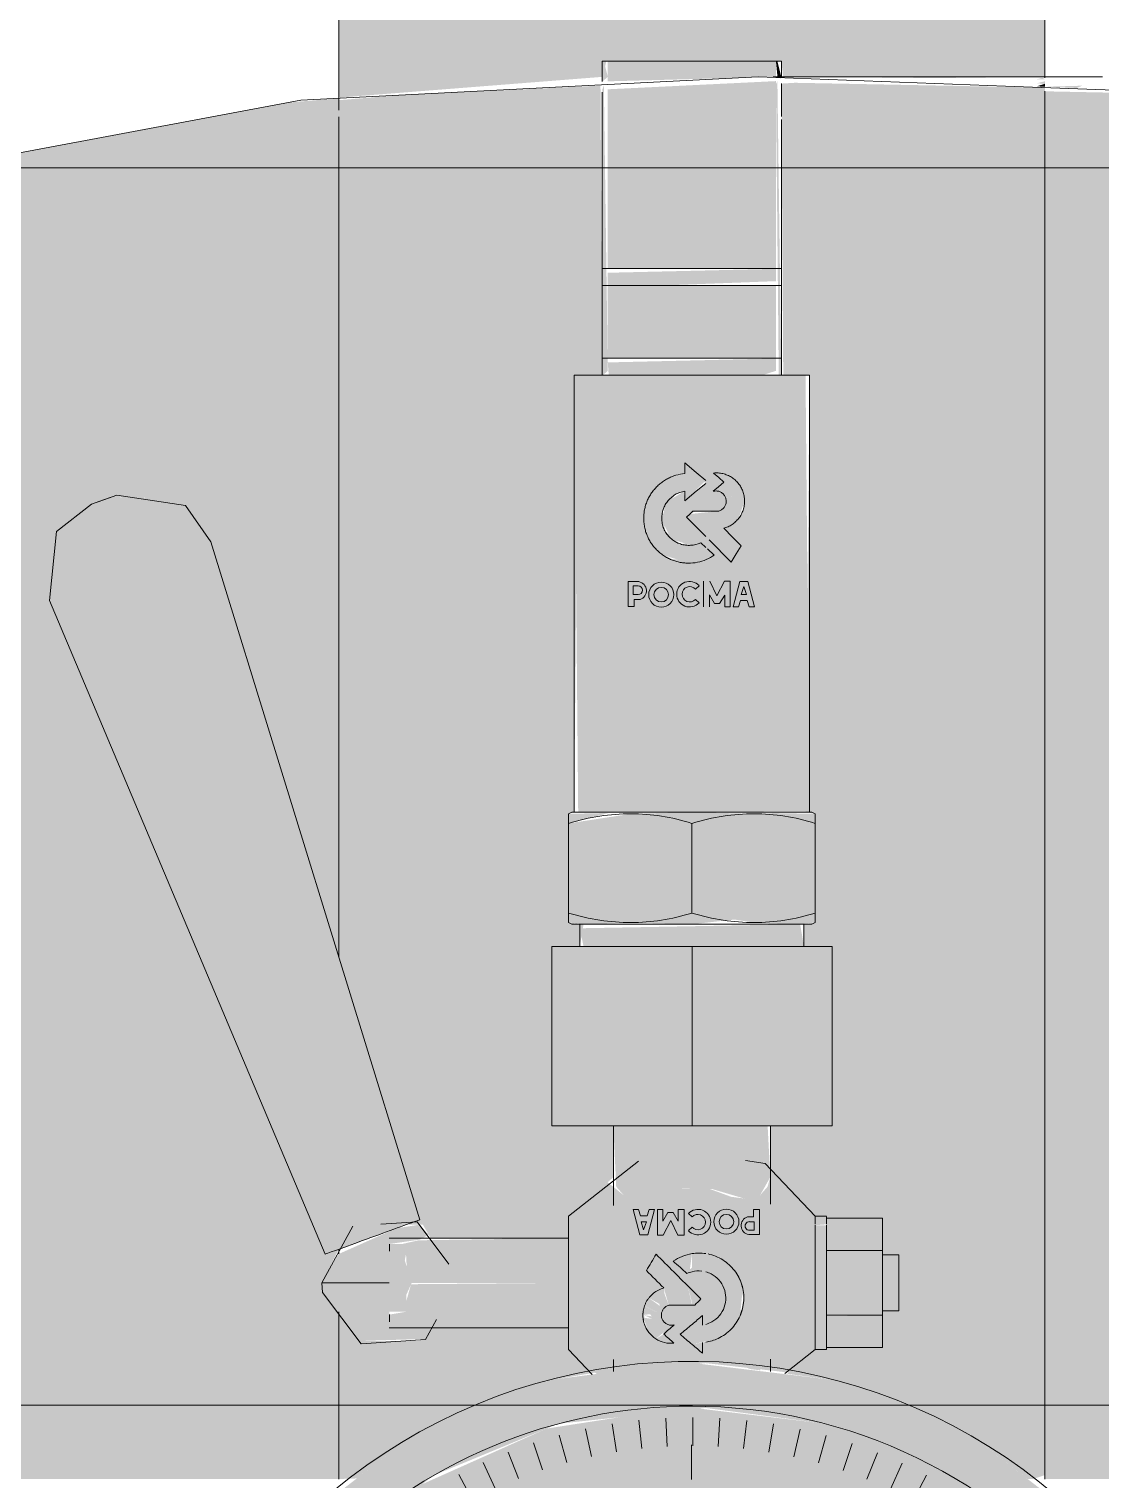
# Model space of a CAD drawing. Header units: millimetres. Extents: x -11450 to 1579, y -1115 to 3078.
# Drawn here: x -5220.9 to -5125.2, y 1267.7 to 1397.1 of the extents above; entities that cross this region are included whole.
import ezdxf

# ---------------------------------------------------------------- set-up
doc = ezdxf.new("R2010")
doc.units = ezdxf.units.MM
doc.layers.add('M-EQPM-____-OTLN', color=50, linetype='Continuous', lineweight=9)
doc.layers.add('P-PIPE-____-OTLN', color=3, linetype='Continuous', lineweight=9)

# ---------------------------------------------------------------- blocks, each defined once
blk = doc.blocks.new('ВертикальныйМногоступенчатыйЦентробежныйНасос_CDM32-CDM85_CNP - CDM42-2-2FSWPC-1419658-Разрез 11')
at = {"layer": 'M-EQPM-____-OTLN', "lineweight": 20}
h = blk.add_hatch(color=141, dxfattribs=at)
h.paths.add_polyline_path([(-5193.24, 1384.74), (-5193.24, 1390.94), (-5197.86, 1390.55), (-5228.9, 1384.74), (-5197.86, 1384.74)])
h.paths.add_polyline_path([(-5034.55, 1384.74), (-4984.84, 1384.88), (-5016.36, 1390.77), (-5056.28, 1392.41), (-5069.53, 1392.39), (-5110.69, 1391.16), (-5130.24, 1391.56), (-5130.24, 1384.74), (-5035.2, 1384.74)])
h = blk.add_hatch(color=140, dxfattribs=at)
h.paths.add_polyline_path([(-5031.16, 1391.76), (-5041.74, 1392.15), (-5033.29, 1391.81)])
h.paths.add_polyline_path([(-5127.41, 1391.86), (-5126.92, 1392.06), (-5130.24, 1391.97)])
h.paths.add_polyline_path([(-5079.64, 1392.4), (-5084.34, 1392.52), (-5082.44, 1392.45)])
h.paths.add_polyline_path([(-5077.64, 1392.5), (-5082.44, 1392.63), (-5078.39, 1392.51)])
h = blk.add_hatch(color=141, dxfattribs=at)
h.paths.add_polyline_path([(-4997.14, 1274.33), (-4984.84, 1274.33), (-4984.84, 1384.74), (-5130.24, 1384.74), (-5130.24, 1274.33), (-5021.37, 1274.33)])
h.paths.add_polyline_path([(-5193.24, 1274.33), (-5193.24, 1282.64), (-5194.74, 1285.24), (-5193.24, 1288.25), (-5194.46, 1287.81), (-5219.05, 1346.13), (-5219.02, 1351.22), (-5214.74, 1354.92), (-5214.2, 1354.52), (-5213.43, 1355.33), (-5207.95, 1355.25), (-5204.65, 1351.37), (-5193.24, 1314.36), (-5193.24, 1384.74), (-5236.5, 1384.74), (-5236.5, 1274.33), (-5196.4, 1274.33)])
h = blk.add_hatch(color=141, dxfattribs=at)
h.paths.add_polyline_path([(-5052.49, 1026.07), (-4984.84, 1026.07), (-4984.84, 1041), (-5106.5, 1041), (-5106.5, 1065.05), (-5124.24, 1050.16), (-5124.22, 1026.07), (-5084.89, 1026.07)])
h.paths.add_polyline_path([(-5236.5, 1026.07), (-5199.24, 1026.07), (-5199.24, 1071), (-5193.24, 1071), (-5193.24, 1159.98), (-5196.65, 1160.49), (-5196.88, 1160.74), (-5197.15, 1161.77), (-5194.26, 1188.74), (-5224.24, 1188.74), (-5224.24, 1267.74), (-5193.24, 1267.74), (-5193.24, 1274.33), (-5236.5, 1274.33), (-5236.5, 1045.17)])
h.paths.add_polyline_path([(-5130.24, 1071), (-5127.41, 1071), (-5106.5, 1088.54), (-5106.87, 1147.72), (-5109.09, 1148.01), (-5111.5, 1149.01), (-5113.57, 1150.6), (-5115.16, 1152.67), (-5116.16, 1155.08), (-5116.5, 1157.67), (-5116.16, 1160.25), (-5115.16, 1162.67), (-5113.57, 1164.74), (-5111.5, 1166.33), (-5109.09, 1167.33), (-5106.5, 1167.67), (-5103.91, 1167.33), (-5101.5, 1166.33), (-5099.43, 1164.74), (-5097.84, 1162.67), (-5096.84, 1160.25), (-5096.5, 1157.67), (-4984.84, 1157.67), (-4984.84, 1274.33), (-5130.24, 1274.33), (-5130.24, 1267.74), (-5099.24, 1267.74), (-5099.24, 1188.74), (-5130.24, 1188.41), (-5130.24, 1080.21)])
at = {"layer": 'M-EQPM-____-OTLN', "color": 144, "lineweight": 20}
for p, q in [((-5133.76, 1392.02), (-5106.5, 1391)), ((-5106.5, 1391), (-5133.76, 1392.02)), ((-5222.91, 1384.74), (-5205.52, 1384.74)), ((-5205.52, 1384.74), (-5178.44, 1384.74)), ((-5178.44, 1384.74), (-5144.32, 1384.74)), ((-5144.32, 1384.74), (-5106.5, 1384.74))]:
    blk.add_line(p, q, dxfattribs=at)
at = {"layer": 'M-EQPM-____-OTLN', "color": 7, "lineweight": 20}
for p, q in [((-4976.5, 1384.74), (-5236.5, 1384.74)), ((-4976.5, 1274.33), (-5236.5, 1274.33)), ((-4976.5, 1274.33), (-5236.5, 1274.33))]:
    blk.add_line(p, q, dxfattribs=at)
at = {"layer": 'M-EQPM-____-OTLN', "color": 142, "lineweight": 20}
for p, q in [((-4983.47, 1384.74), (-5229.53, 1384.74)), ((-5228.9, 1384.74), (-4984.1, 1384.74)), ((-4981.76, 1274.33), (-5236.5, 1274.33)), ((-4976.5, 1274.33), (-5236.5, 1274.33))]:
    blk.add_line(p, q, dxfattribs=at)
at = {"layer": 'M-EQPM-____-OTLN', "color": 7, "lineweight": 20, "flags": 128}
for points in [[(-5228.9, 1384.74), (-5196.63, 1390.77), (-5155.83, 1392.85), (-5133.76, 1392.02)], [(-5133.76, 1392.02), (-5155.83, 1392.85), (-5196.63, 1390.77), (-5228.9, 1384.74)], [(-5154.49, 1392.85), (-5154.46, 1392.85), (-5154.38, 1392.85), (-5154.25, 1392.85), (-5153.1, 1392.85), (-5152.69, 1392.85), (-5152.23, 1392.85), (-5151.72, 1392.85), (-5151.16, 1392.85), (-5150.55, 1392.85), (-5149.9, 1392.85), (-5149.19, 1392.85), (-5148.44, 1392.85), (-5147.64, 1392.85), (-5146.8, 1392.85), (-5145.91, 1392.85), (-5144.98, 1392.85), (-5144, 1392.85), (-5142.99, 1392.85), (-5141.93, 1392.85), (-5140.84, 1392.85), (-5139.7, 1392.85), (-5138.53, 1392.85), (-5137.33, 1392.85), (-5136.09, 1392.85), (-5134.82, 1392.85), (-5133.51, 1392.85), (-5132.18, 1392.85), (-5130.82, 1392.85), (-5129.43, 1392.85), (-5128.01, 1392.85), (-5126.58, 1392.85), (-5125.12, 1392.85)], [(-5125.16, 1392.85), (-5126.62, 1392.85), (-5128.06, 1392.85), (-5129.47, 1392.85), (-5130.86, 1392.85), (-5132.22, 1392.85), (-5133.56, 1392.85), (-5134.86, 1392.85), (-5136.13, 1392.85), (-5137.37, 1392.85), (-5138.57, 1392.85), (-5139.74, 1392.85), (-5140.87, 1392.85), (-5141.97, 1392.85), (-5143.02, 1392.85), (-5144.04, 1392.85), (-5145.01, 1392.85), (-5145.94, 1392.85), (-5146.83, 1392.85), (-5147.67, 1392.85), (-5148.47, 1392.85), (-5149.22, 1392.85), (-5149.92, 1392.85), (-5150.58, 1392.85), (-5151.18, 1392.85), (-5151.74, 1392.85), (-5152.25, 1392.85), (-5152.7, 1392.85), (-5153.11, 1392.85), (-5153.46, 1392.85), (-5153.76, 1392.85), (-5154.01, 1392.85), (-5154.21, 1392.85), (-5154.49, 1392.85)]]:
    blk.add_lwpolyline(points, dxfattribs=at)
blk = doc.blocks.new('РОСМА_КранТрехходовой - с натяжной гайкой-V324-Разрез 11')
at = {"layer": 'P-PIPE-____-OTLN', "lineweight": 20}
for points in [[(-5219.05, 1346.13), (-5204.65, 1351.37), (-5207.95, 1355.25), (-5213.6, 1355.33), (-5214.2, 1354.52), (-5214.74, 1354.92), (-5219.02, 1351.22), (-5219.04, 1347.95)], [(-5194.46, 1287.81), (-5186, 1290.88), (-5204.65, 1351.37), (-5219.05, 1346.13), (-5194.78, 1288.58)], [(-5174.23, 1299.24), (-5161.72, 1299.24), (-5161.72, 1315.24), (-5174.23, 1315.24)], [(-5152.49, 1299.24), (-5149.23, 1299.24), (-5149.23, 1315.24), (-5161.72, 1315.24), (-5161.72, 1299.24), (-5160.5, 1299.24)], [(-5166.68, 1292.73), (-5163.89, 1293.47), (-5162.29, 1293.71), (-5161.73, 1293.68), (-5161.73, 1299.24), (-5168.74, 1299.24), (-5168.49, 1293.82), (-5167.8, 1293.04), (-5166.94, 1292.8)], [(-5191.74, 1280.04), (-5185.63, 1280.24), (-5185.05, 1281.24), (-5188.73, 1281.78), (-5188.73, 1282.66), (-5187.24, 1282.66), (-5187.2, 1284.21), (-5186.73, 1285.24), (-5187.35, 1287.24), (-5187.24, 1287.83), (-5188.73, 1288.07), (-5188.73, 1288.71), (-5186, 1289.1), (-5185.22, 1289.53), (-5186, 1290.44), (-5188.11, 1290.11), (-5193.26, 1287.81), (-5194.74, 1285.24)], [(-5149.73, 1285.24), (-5149.74, 1290.38), (-5150.74, 1290.38), (-5150.73, 1285.24)], [(-5144.73, 1288.13), (-5144.74, 1291.01), (-5149.74, 1291.01), (-5149.73, 1288.13)], [(-5185.74, 1285.24), (-5172.73, 1285.24), (-5172.74, 1289.24), (-5186.12, 1289.04), (-5187.58, 1288.71), (-5188.73, 1288.71), (-5188.73, 1287.83), (-5187.24, 1287.83), (-5187.15, 1286.17), (-5186.73, 1285.24)], [(-5161.96, 1286.17), (-5161.72, 1287.85), (-5163.4, 1287.17), (-5162.29, 1286.35)], [(-5161.72, 1279.75), (-5159.4, 1280.28), (-5158.24, 1281.11), (-5157.44, 1282.29), (-5157.22, 1284.55), (-5157.28, 1285.08), (-5157.93, 1286.34), (-5158.98, 1287.29), (-5160.5, 1287.82), (-5161.72, 1287.85), (-5161.72, 1286.24), (-5160.03, 1286.04), (-5158.88, 1284.78), (-5158.85, 1283.07), (-5159.96, 1281.76), (-5161.72, 1281.54), (-5161.72, 1280.63)], [(-5144.73, 1282.35), (-5144.73, 1288.13), (-5149.73, 1288.13), (-5149.73, 1282.35)], [(-5143.27, 1285.24), (-5143.27, 1287.01), (-5144.73, 1287.01), (-5144.73, 1285.24)], [(-5172.74, 1281.24), (-5172.73, 1285.24), (-5186.79, 1285.12), (-5187.34, 1283.17), (-5187.24, 1282.66), (-5188.73, 1282.41), (-5188.73, 1281.78), (-5186, 1281.38), (-5185.05, 1281.24), (-5174.96, 1281.24)], [(-5150.74, 1280.1), (-5149.74, 1280.1), (-5149.73, 1285.24), (-5150.73, 1285.24), (-5150.73, 1281.04)], [(-5144.73, 1283.47), (-5143.27, 1283.47), (-5143.27, 1285.24), (-5144.73, 1285.24), (-5144.73, 1283.99)], [(-5144.74, 1279.47), (-5144.73, 1282.35), (-5149.73, 1282.27), (-5149.73, 1279.47)]]:
    blk.add_hatch(color=134, dxfattribs=at).paths.add_polyline_path(points)
h = blk.add_hatch(color=134, dxfattribs=at)
h.paths.add_polyline_path([(-5155.61, 1277.43), (-5155.67, 1277.52), (-5157.35, 1277.87), (-5156.53, 1277.55), (-5155.67, 1277.44)])
h.paths.add_polyline_path([(-5156.78, 1292.73), (-5155.67, 1293.04), (-5154.74, 1294.67), (-5154.98, 1299.24), (-5161.73, 1299.24), (-5161.72, 1293.68), (-5159.92, 1293.61), (-5157.12, 1292.78)])
h = blk.add_hatch(color=134, dxfattribs=at)
h.paths.add_polyline_path([(-5170.24, 1277.12), (-5160.5, 1278.08), (-5153.11, 1277.24), (-5150.74, 1279.3), (-5150.74, 1291.18), (-5154.74, 1294.67), (-5154.99, 1293.82), (-5155.67, 1293.04), (-5156.78, 1292.73), (-5158.23, 1292.92), (-5160.5, 1293.75), (-5163.54, 1293.61), (-5166.68, 1292.73), (-5167.8, 1293.04), (-5169.25, 1294.22), (-5172.74, 1291.18), (-5172.74, 1279.3), (-5170.38, 1277.24)])
h.paths.add_polyline_path([(-5161.72, 1283.24), (-5163.8, 1283.24), (-5164.46, 1285.01), (-5165.8, 1286.34), (-5164.92, 1287.8), (-5162.12, 1285), (-5161.72, 1283.46)])
h.paths.add_polyline_path([(-5161.72, 1279.75), (-5161.72, 1281.54), (-5159.96, 1281.76), (-5158.85, 1283.07), (-5158.88, 1284.78), (-5160.03, 1286.04), (-5161.72, 1286.62), (-5162.12, 1286.26), (-5163.33, 1287.21), (-5161.72, 1287.85), (-5159.34, 1287.43), (-5158.24, 1286.61), (-5157.93, 1286.34), (-5157.14, 1283.93), (-5157.29, 1282.94), (-5157.93, 1281.56), (-5158.35, 1281.03), (-5160.5, 1279.98), (-5161.72, 1279.75)])
h.paths.add_polyline_path([(-5164.99, 1284.45), (-5164.2, 1284.45), (-5164.46, 1283.71), (-5164.59, 1283.89)])
h.paths.add_polyline_path([(-5165.58, 1283.89), (-5164.99, 1284.45), (-5164.59, 1283.18), (-5165.36, 1283.73)])
h.paths.add_polyline_path([(-5165.97, 1283.18), (-5165.36, 1283.6), (-5164.46, 1282.42), (-5165.58, 1282.98)])
h.paths.add_polyline_path([(-5166.11, 1282.37), (-5165.97, 1283.18), (-5165.33, 1282.26), (-5165.97, 1282.35)])
h.paths.add_polyline_path([(-5164.96, 1280.25), (-5165.98, 1281.56), (-5165.97, 1282.34), (-5164.3, 1281.56), (-5164.25, 1280.67)])
h = blk.add_hatch(color=134, dxfattribs=at)
h.paths.add_polyline_path([(-5166.11, 1282.37), (-5164.99, 1282.51), (-5165.97, 1283.18)])
h.paths.add_polyline_path([(-5164.96, 1280.25), (-5164.26, 1280.82), (-5164.32, 1281.88), (-5166.07, 1282.14), (-5165.58, 1280.82)])
h.paths.add_polyline_path([(-5164.99, 1284.45), (-5164.05, 1283.13), (-5164.24, 1284.79)])
h.paths.add_polyline_path([(-5165.58, 1283.89), (-5164.41, 1283.24), (-5164.99, 1284.45)])
h.paths.add_polyline_path([(-5164.46, 1282.42), (-5165.58, 1283.89), (-5165.97, 1283.18), (-5164.99, 1282.69)])
h.paths.add_polyline_path([(-5162.72, 1283.24), (-5161.72, 1283.24), (-5162.12, 1285), (-5164.92, 1287.8), (-5165.8, 1286.34), (-5164.24, 1284.79), (-5163.8, 1283.24), (-5162.93, 1283.24)])
at = {"layer": 'P-PIPE-____-OTLN', "color": 144, "lineweight": 20}
for p, q in [((-5186, 1290.88), (-5204.65, 1351.37)), ((-5219.05, 1346.13), (-5194.46, 1287.81)), ((-5174.23, 1315.24), (-5161.72, 1315.24)), ((-5174.23, 1315.24), (-5174.23, 1299.24)), ((-5161.72, 1315.24), (-5149.23, 1315.24)), ((-5161.72, 1315.24), (-5161.72, 1299.24)), ((-5149.23, 1315.24), (-5149.23, 1299.24)), ((-5161.72, 1299.24), (-5174.23, 1299.24)), ((-5168.74, 1299.24), (-5168.74, 1292.13)), ((-5149.23, 1299.24), (-5161.72, 1299.24)), ((-5154.74, 1292.25), (-5154.74, 1299.24)), ((-5172.74, 1291.18), (-5166.51, 1296.11)), ((-5166.99, 1291.79), (-5166.51, 1291.79)), ((-5166.39, 1289.54), (-5166.99, 1291.79)), ((-5166.51, 1291.79), (-5166.33, 1291.22)), ((-5166.33, 1291.22), (-5165.74, 1291.22)), ((-5165.74, 1291.22), (-5165.56, 1291.79)), ((-5165.07, 1291.79), (-5165.67, 1289.54)), ((-5165.56, 1291.79), (-5165.07, 1291.79)), ((-5164.82, 1291.79), (-5164.34, 1291.79)), ((-5164.82, 1289.5), (-5164.82, 1291.79)), ((-5164.34, 1291.79), (-5164.34, 1290.75)), ((-5164.34, 1290.75), (-5163.87, 1291.51)), ((-5163.87, 1291.51), (-5163.42, 1291.51)), ((-5163.42, 1291.51), (-5162.96, 1290.74)), ((-5162.96, 1291.79), (-5162.44, 1291.79)), ((-5162.96, 1290.74), (-5162.96, 1291.79)), ((-5162.44, 1291.79), (-5162.44, 1289.5)), ((-5161.72, 1291.14), (-5162.04, 1291.43)), ((-5156.25, 1291.78), (-5156.25, 1291.14)), ((-5155.71, 1291.78), (-5156.25, 1291.78)), ((-5155.71, 1289.55), (-5155.71, 1291.78)), ((-5194.74, 1285.24), (-5191.98, 1290.29)), ((-5166.27, 1290.7), (-5166.04, 1289.98)), ((-5165.78, 1290.7), (-5166.27, 1290.7)), ((-5166.04, 1289.98), (-5165.78, 1290.7)), ((-5163.63, 1290.81), (-5164.3, 1289.5)), ((-5163, 1289.5), (-5163.63, 1290.81)), ((-5162.04, 1289.9), (-5161.72, 1290.22)), ((-5156.25, 1291.14), (-5156.77, 1291.14)), ((-5156.17, 1290.7), (-5156.6, 1290.7)), ((-5156.6, 1289.93), (-5156.17, 1289.93)), ((-5156.17, 1289.93), (-5156.17, 1290.7)), ((-5149.74, 1291.18), (-5150.74, 1291.18)), ((-5149.74, 1290.47), (-5149.74, 1291.01)), ((-5144.74, 1291.01), (-5149.74, 1291.01)), ((-5144.74, 1291.01), (-5144.73, 1288.13)), ((-5172.74, 1289.24), (-5188.73, 1289.24)), ((-5165.67, 1289.54), (-5166.39, 1289.54)), ((-5164.3, 1289.5), (-5164.82, 1289.5)), ((-5162.44, 1289.5), (-5163, 1289.5)), ((-5156.66, 1289.55), (-5155.71, 1289.55)), ((-5161.1, 1287.9), (-5161.11, 1287.9)), ((-5144.73, 1288.13), (-5149.73, 1288.13)), ((-5144.73, 1288.13), (-5144.73, 1282.35)), ((-5143.27, 1287.74), (-5144.73, 1287.74)), ((-5162.19, 1286.08), (-5162.19, 1286.08)), ((-5194.74, 1285.24), (-5188.73, 1285.24)), ((-5160.93, 1283.8), (-5160.93, 1283.8)), ((-5163.8, 1283.24), (-5161.72, 1283.24)), ((-5161.72, 1283.24), (-5161.48, 1283.24)), ((-5160.78, 1282.33), (-5160.79, 1282.33)), ((-5144.73, 1282.35), (-5149.73, 1282.35)), ((-5144.73, 1282.35), (-5144.74, 1279.47)), ((-5144.73, 1282.74), (-5143.27, 1282.74)), ((-5188.73, 1281.24), (-5172.74, 1281.24)), ((-5163.31, 1281.49), (-5163.31, 1281.49)), ((-5163.6, 1279.84), (-5163.59, 1279.84)), ((-5149.74, 1279.47), (-5149.74, 1280.1)), ((-5170.63, 1277.07), (-5172.74, 1279.3)), ((-5168.74, 1278.41), (-5168.74, 1277.32)), ((-5160.79, 1278.96), (-5160.78, 1278.96)), ((-5154.74, 1277.32), (-5154.74, 1278.42)), ((-5150.74, 1279.3), (-5153.46, 1277.15)), ((-5150.74, 1279.3), (-5149.74, 1279.3)), ((-5149.74, 1279.47), (-5144.74, 1279.47))]:
    blk.add_line(p, q, dxfattribs=at)
at = {"layer": 'P-PIPE-____-OTLN', "color": 144, "lineweight": 20, "flags": 128}
for points in [[(-5219.05, 1346.13), (-5218.43, 1352.29), (-5215.31, 1354.71)], [(-5213.03, 1355.54), (-5213.55, 1355.35), (-5214.64, 1354.95), (-5215.3, 1354.71), (-5215.31, 1354.71)], [(-5215.31, 1354.71), (-5214.79, 1354.9), (-5213.7, 1355.3), (-5213.04, 1355.53), (-5213.03, 1355.54)], [(-5213.03, 1355.54), (-5206.91, 1354.61), (-5204.65, 1351.37)], [(-5156.96, 1296.15), (-5155.2, 1295.89), (-5150.74, 1291.18)], [(-5189.48, 1290.47), (-5186.24, 1290.7), (-5183.42, 1286.92)], [(-5184.52, 1281.98), (-5185.5, 1280.19), (-5191.24, 1279.79), (-5194.68, 1284.39), (-5194.74, 1285.24)]]:
    blk.add_lwpolyline(points, dxfattribs=at)
at = {"layer": 'P-PIPE-____-OTLN', "color": 144, "lineweight": 20}
for centre, major_axis, ratio, start_param, end_param in [((-5161.19, 1290.66), (0, 1.14), 0.999999, 2.302705, 7.122073), ((-5161.21, 1290.67), (0, 0.686), 0.999999, 2.298473, 7.115927), ((-5149.74, 1285.24), (0, 5.94), 0.00136, 5.79693, 6.544985), ((-5190.23, 1289.34), (4.23, 1.54), 0.000465, 3.142871, 5.858245), ((-5190.23, 1289.34), (4.23, 1.54), 0.000465, 5.883763, 6.283162), ((-5172.74, 1285.24), (0, 5.94), 0.00136, 3.141593, 6.283185), ((-5156.53, 1290.35), (0, 0.819), 0.999999, 0.306693, 2.974382), ((-5156.6, 1290.32), (0, 0.389), 0.999999, 0, 3.141593), ((-5150.74, 1285.24), (0, 5.94), 0.00136, 6.032435, 6.283185), ((-5150.74, 1285.24), (0, 5.94), 0.00136, 5.79693, 6.283185), ((-5150.74, 1285.24), (0, 5.94), 0.00136, 4.712389, 5.759587), ((-5149.74, 1285.24), (0, 5.94), 0.00136, 4.712389, 5.759587), ((-5188.73, 1285.24), (0, 4), 0.00136, 5.497787, 5.759587), ((-5161.96, 1284.81), (-8.78, 8.78), 0.000962, 4.686626, 5.05789), ((-5143.27, 1285.24), (0, 2.5), 0.00136, 4.712389, 7.068583), ((-5163.11, 1283.64), (-8.87, 8.87), 0.000962, 4.84069, 5.020769), ((-5161.27, 1285.23), (-9.8, 8.89), 0.000914, 4.806887, 4.932165), ((-5161.11, 1283.9), (0, 4), 0.999999, 4.93577, 5.180516), ((-5150.74, 1285.24), (0, 5.94), 0.00136, 3.141593, 4.712389), ((-5149.74, 1285.24), (0, 5.94), 0.00136, 2.879793, 4.712389), ((-5143.27, 1285.24), (0, 2.5), 0.00136, 2.356194, 4.712389), ((-5162.24, 1285.1), (-8.8, 8.8), 0.000962, 4.56363, 4.654641), ((-5160.6, 1284.15), (8.02, 8.02), 0.000962, 4.600492, 4.670315), ((-5161.11, 1283.9), (0, 4), 0.999999, 4.334557, 4.691025), ((-5188.73, 1285.24), (0, 4), 0.00136, 3.665191, 3.926991), ((-5163.6, 1282.36), (0, 2.51), 0.999999, 1.502315, 1.750823), ((-5160.8, 1285.58), (0, 13.21), 0.00136, 4.3965, 4.463933), ((-5160.34, 1284.09), (9.86, 8.57), 0.000892, 4.303628, 4.405529), ((-5160.8, 1285.61), (0, 13.29), 0.00136, 4.188157, 4.269093), ((-5150.74, 1285.24), (0, 5.94), 0.00136, 3.141593, 3.422188)]:
    blk.add_ellipse(centre, major_axis=major_axis, ratio=ratio, start_param=start_param, end_param=end_param, dxfattribs=at)
for major_axis in [(0, 1.12), (0, 0.651)]:
    blk.add_ellipse((-5158.66, 1290.7), major_axis=major_axis, ratio=0.999999, dxfattribs=at)
for points in [[(-5165.8, 1286.34), (-5165.65, 1286.59), (-5165.36, 1287.07), (-5165.07, 1287.55), (-5164.92, 1287.8)], [(-5163.4, 1287.17), (-5163.15, 1287.35), (-5162.61, 1287.64), (-5162.02, 1287.8), (-5161.72, 1287.85)], [(-5161.72, 1287.85), (-5161.32, 1287.91), (-5160.91, 1287.91), (-5160.5, 1287.85)], [(-5160.3, 1287.82), (-5159.84, 1287.72), (-5158.93, 1287.36), (-5157.87, 1286.39), (-5157.2, 1285.1), (-5157.03, 1283.67), (-5157.36, 1282.25), (-5157.91, 1281.45), (-5158.24, 1281.11)], [(-5161.72, 1286.24), (-5161.8, 1286.22), (-5161.96, 1286.17), (-5162.11, 1286.11), (-5162.19, 1286.08)], [(-5160.86, 1286.3), (-5161.15, 1286.33), (-5161.44, 1286.31), (-5161.72, 1286.24)], [(-5163.8, 1283.24), (-5163.89, 1283.22), (-5164.06, 1283.14), (-5164.27, 1282.95), (-5164.41, 1282.7), (-5164.48, 1282.42), (-5164.45, 1282.14), (-5164.34, 1281.87), (-5164.14, 1281.65), (-5163.88, 1281.5), (-5163.59, 1281.44), (-5163.4, 1281.46), (-5163.31, 1281.49)], [(-5161.72, 1281.54), (-5161.57, 1281.67), (-5161.25, 1281.94), (-5160.94, 1282.2), (-5160.78, 1282.33)], [(-5162.79, 1280.65), (-5162.62, 1280.79), (-5162.26, 1281.09), (-5161.9, 1281.39), (-5161.72, 1281.54)], [(-5164.25, 1280.67), (-5164.1, 1280.54), (-5163.79, 1280.26), (-5163.49, 1279.99), (-5163.34, 1279.86)], [(-5161.72, 1279.75), (-5161.9, 1279.9), (-5162.25, 1280.19), (-5162.61, 1280.49), (-5162.79, 1280.65)], [(-5160.78, 1278.96), (-5160.94, 1279.09), (-5161.25, 1279.35), (-5161.56, 1279.61), (-5161.72, 1279.75)]]:
    blk.add_open_spline(points, degree=3, dxfattribs=at)
for points, knots in [([(-5160.49, 1281.54), (-5160.3, 1281.59), (-5159.85, 1281.78), (-5159.24, 1282.28), (-5158.8, 1283.06), (-5158.66, 1283.93), (-5158.83, 1284.8), (-5159.3, 1285.55), (-5159.9, 1286.01), (-5160.33, 1286.18), (-5160.49, 1286.22)], [0.0375073, 0.0375073, 0.0375073, 0.0375073, 0.1111111, 0.2222222, 0.3333333, 0.4444444, 0.5555556, 0.6666667, 0.7777778, 0.8412994, 0.8412994, 0.8412994, 0.8412994]), ([(-5163.34, 1279.86), (-5163.62, 1279.83), (-5164.19, 1279.87), (-5164.98, 1280.21), (-5165.51, 1280.69), (-5165.82, 1281.17), (-5166, 1281.59), (-5166.09, 1281.98), (-5166.11, 1282.32), (-5166.1, 1282.67), (-5166.03, 1283), (-5165.92, 1283.32), (-5165.81, 1283.55), (-5165.68, 1283.77), (-5165.47, 1284.04), (-5165.04, 1284.46), (-5164.57, 1284.7), (-5164.24, 1284.79)], [0, 0, 0, 0, 0.111111, 0.222222, 0.333333, 0.388889, 0.444444, 0.513889, 0.548611, 0.583333, 0.652778, 0.6875, 0.722222, 0.756944, 0.791667, 0.861111, 1, 1, 1, 1]), ([(-5158.24, 1281.11), (-5158.57, 1280.76), (-5159.29, 1280.26), (-5160.12, 1280), (-5160.49, 1279.94)], [0.7777778, 0.7777778, 0.7777778, 0.7777778, 0.8888889, 0.9774762, 0.9774762, 0.9774762, 0.9774762])]:
    blk.add_open_spline(points, degree=3, knots=knots, dxfattribs=at)
blk = doc.blocks.new('РОСМА_ДатчикДавл_РПД - РПД-V325-Разрез 11')
at = {"layer": 'P-PIPE-____-OTLN', "lineweight": 20}
for color, points in [(66, [(-5169.72, 1392.43), (-5169.24, 1392.85), (-5169.59, 1394.24), (-5169.72, 1394.24), (-5169.72, 1392.57)]), (66, [(-5169.24, 1392.45), (-5154.24, 1392.85), (-5154.24, 1394.24), (-5169.24, 1394.24), (-5169.24, 1392.57)]), (66, [(-5154.04, 1392.84), (-5153.76, 1392.85), (-5154.11, 1394.24), (-5154.24, 1394.24), (-5154.1, 1392.84)]), (140, [(-5154.24, 1392.79), (-5154.51, 1392.83), (-5154.5, 1392.8)]), (134, [(-5153.89, 1366.24), (-5153.76, 1366.24), (-5154.11, 1392.48), (-5154.24, 1392.2), (-5153.99, 1366.24)]), (140, [(-5153.76, 1392.77), (-5154.11, 1392.83), (-5153.8, 1392.77)]), (134, [(-5169.67, 1366.24), (-5169.24, 1366.62), (-5169.59, 1392.07), (-5169.72, 1391.74), (-5169.72, 1366.24)]), (134, [(-5163.46, 1374.27), (-5154.24, 1374.62), (-5154.24, 1375.72), (-5169.24, 1375.37), (-5169.24, 1374.27)]), (134, [(-5155.32, 1366.27), (-5154.24, 1366.62), (-5154.24, 1367.72), (-5169.24, 1367.37), (-5169.16, 1366.27), (-5156.49, 1366.27)]), (134, [(-5161.24, 1349.54), (-5159.74, 1350.18), (-5160.95, 1351.28), (-5162.77, 1351.17), (-5164.15, 1352.34), (-5164.33, 1354.14), (-5163.23, 1355.57), (-5162.36, 1355.88), (-5162.29, 1355.08), (-5160.5, 1356.84), (-5162.36, 1358.4), (-5162.36, 1357.45), (-5163.92, 1356.99), (-5165.15, 1355.97), (-5165.89, 1354.53), (-5166, 1352.9), (-5165.45, 1351.37), (-5164.35, 1350.2), (-5162.29, 1349.55)]), (134, [(-5167.19, 1317.39), (-5161.74, 1318.24), (-5161.74, 1326.24), (-5167.19, 1327.09), (-5172.74, 1326.24), (-5172.74, 1318.24)]), (134, [(-5156.19, 1317.39), (-5150.74, 1318.24), (-5150.74, 1326.24), (-5156.19, 1327.09), (-5161.74, 1326.24), (-5161.74, 1318.24), (-5160.5, 1318.05)]), (134, [(-5161.74, 1315.24), (-5151.74, 1315.24), (-5152.08, 1317.24), (-5171.74, 1316.88), (-5171.4, 1315.24), (-5162.29, 1315.24)])]:
    blk.add_hatch(color=color, dxfattribs=at).paths.add_polyline_path(points)
h = blk.add_hatch(color=134, dxfattribs=at)
h.paths.add_polyline_path([(-5154.24, 1366.24), (-5154.24, 1366.27), (-5155.07, 1366.24)])
h.paths.add_polyline_path([(-5168.42, 1367.72), (-5154.24, 1367.72), (-5154.24, 1374.27), (-5169.24, 1374.27), (-5169.24, 1367.72)])
h.paths.add_polyline_path([(-5155.07, 1375.72), (-5154.24, 1375.72), (-5154.24, 1392.47), (-5169.24, 1391.74), (-5169.24, 1375.72), (-5156.49, 1375.72)])
h = blk.add_hatch(color=132, dxfattribs=at)
h.paths.add_polyline_path([(-5153.76, 1392.72), (-5154.11, 1392.79), (-5153.8, 1392.72)])
h.paths.add_polyline_path([(-5153.76, 1392.82), (-5154.11, 1392.84), (-5153.8, 1392.82)])
h = blk.add_hatch(color=134, dxfattribs=at)
h.paths.add_polyline_path([(-5163.57, 1327.24), (-5151.24, 1327.33), (-5151.6, 1366.24), (-5172.24, 1366.24), (-5171.88, 1327.24), (-5164.35, 1327.24)])
h.paths.add_polyline_path([(-5161.24, 1349.54), (-5163.57, 1349.85), (-5164.46, 1350.31), (-5165.79, 1352.34), (-5165.97, 1353.22), (-5165.67, 1354.96), (-5164.41, 1356.58), (-5163.23, 1357.19), (-5162.36, 1357.55), (-5162.21, 1358.28), (-5160.5, 1356.58), (-5162.36, 1355.02), (-5162.47, 1355.84), (-5163.92, 1354.97), (-5164.15, 1354.52), (-5164.41, 1353.22), (-5163.57, 1351.62), (-5161.85, 1351.05), (-5160.95, 1351.28), (-5159.74, 1350.18), (-5160.95, 1349.66)])
h.paths.add_polyline_path([(-5158.9, 1352.57), (-5158.68, 1353.65), (-5158.22, 1352.88), (-5158.73, 1352.65)])
h.paths.add_polyline_path([(-5158.22, 1349.56), (-5161.93, 1353.84), (-5161.35, 1354.11), (-5159.34, 1354.11), (-5158.9, 1352.57), (-5157.56, 1350.66), (-5158.11, 1349.74)])
h.paths.add_polyline_path([(-5158.16, 1352.91), (-5158.11, 1354.03), (-5157.56, 1353.47), (-5158.11, 1352.95)])
h.paths.add_polyline_path([(-5157.56, 1353.47), (-5158.54, 1355.04), (-5157.16, 1355.74), (-5157.16, 1354.2), (-5157.29, 1353.97)])
h.paths.add_polyline_path([(-5158.71, 1355.24), (-5157.6, 1356.59), (-5157.19, 1355.87), (-5158.68, 1355.25)])
h.paths.add_polyline_path([(-5158.83, 1355.5), (-5158.68, 1356.83), (-5158.11, 1357.04), (-5157.6, 1356.59), (-5158.73, 1355.59)])
h = blk.add_hatch(color=134, dxfattribs=at)
h.paths.add_polyline_path([(-5158.9, 1352.57), (-5158.16, 1352.91), (-5159.09, 1354.23)])
h.paths.add_polyline_path([(-5158.22, 1349.56), (-5157.34, 1351.01), (-5158.9, 1352.57), (-5159.34, 1354.11), (-5161.93, 1353.84), (-5162.21, 1353.56), (-5159.74, 1351.09)])
h.paths.add_polyline_path([(-5158.16, 1352.91), (-5157.56, 1353.47), (-5158.73, 1354.67)])
h.paths.add_polyline_path([(-5157.56, 1353.47), (-5157.03, 1355.04), (-5157.19, 1355.87), (-5158.68, 1354.95)])
h.paths.add_polyline_path([(-5157.6, 1356.59), (-5158.21, 1357.13), (-5158.89, 1356.68), (-5158.83, 1355.5)])
h.paths.add_polyline_path([(-5158.71, 1355.24), (-5157.19, 1355.87), (-5157.6, 1356.59)])
h = blk.add_hatch(color=134, dxfattribs=at)
h.paths.add_polyline_path([(-5167.19, 1327.09), (-5161.74, 1326.24), (-5161.74, 1327.24), (-5164.3, 1327.17)])
h.paths.add_polyline_path([(-5172.74, 1326.24), (-5169.16, 1327.17), (-5172.74, 1327.09)])
h = blk.add_hatch(color=134, dxfattribs=at)
h.paths.add_polyline_path([(-5156.19, 1327.09), (-5150.74, 1326.24), (-5150.74, 1327.09), (-5154.37, 1327.16)])
h.paths.add_polyline_path([(-5161.74, 1326.24), (-5156.19, 1327.09), (-5161.74, 1327.24)])
h = blk.add_hatch(color=134, dxfattribs=at)
h.paths.add_polyline_path([(-5167.19, 1317.39), (-5161.74, 1317.24), (-5161.74, 1318.24), (-5162.29, 1318.16)])
h.paths.add_polyline_path([(-5171.01, 1317.24), (-5167.19, 1317.39), (-5172.74, 1318.24), (-5172.74, 1317.39), (-5171.05, 1317.24)])
h = blk.add_hatch(color=134, dxfattribs=at)
h.paths.add_polyline_path([(-5152.47, 1317.24), (-5150.74, 1317.39), (-5150.74, 1318.24), (-5156.19, 1317.39)])
h.paths.add_polyline_path([(-5161.74, 1317.24), (-5157.93, 1317.66), (-5161.74, 1318.24)])
at = {"layer": 'P-PIPE-____-OTLN', "color": 7, "lineweight": 20}
for p, q in [((-5169.74, 1394.24), (-5169.74, 1392.43)), ((-5169.72, 1394.24), (-5169.74, 1394.24)), ((-5169.24, 1394.24), (-5169.74, 1394.24)), ((-5169.24, 1394.24), (-5154.24, 1394.24)), ((-5153.74, 1394.24), (-5154.24, 1394.24)), ((-5153.74, 1394.24), (-5153.76, 1394.24)), ((-5153.74, 1392.84), (-5153.74, 1394.24))]:
    blk.add_line(p, q, dxfattribs=at)
at = {"layer": 'P-PIPE-____-OTLN', "color": 144, "lineweight": 20}
for p, q in [((-5153.74, 1389.3), (-5153.74, 1392.25)), ((-5169.74, 1391.49), (-5169.74, 1366.24)), ((-5153.74, 1366.24), (-5153.74, 1389.05)), ((-5169.24, 1375.74), (-5169.59, 1375.74)), ((-5154.24, 1375.74), (-5169.24, 1375.74)), ((-5153.89, 1375.74), (-5154.24, 1375.74)), ((-5169.59, 1374.24), (-5169.24, 1374.24)), ((-5169.24, 1374.24), (-5154.24, 1374.24)), ((-5154.24, 1374.24), (-5153.89, 1374.24)), ((-5169.24, 1367.74), (-5169.59, 1367.74)), ((-5154.24, 1367.74), (-5169.24, 1367.74)), ((-5153.89, 1367.74), (-5154.24, 1367.74)), ((-5172.24, 1366.24), (-5172.24, 1327.24)), ((-5169.65, 1366.24), (-5172.24, 1366.24)), ((-5169.74, 1366.24), (-5169.24, 1366.24)), ((-5169.59, 1366.24), (-5169.24, 1366.24)), ((-5169.24, 1366.24), (-5167.44, 1366.24)), ((-5155.02, 1366.24), (-5168.47, 1366.24)), ((-5156.04, 1366.24), (-5154.24, 1366.24)), ((-5154.24, 1366.24), (-5153.89, 1366.24)), ((-5154.24, 1366.24), (-5153.74, 1366.24)), ((-5151.24, 1366.24), (-5153.83, 1366.24)), ((-5151.24, 1327.24), (-5151.24, 1366.24)), ((-5162.36, 1357.45), (-5162.36, 1358.4)), ((-5162.36, 1355.02), (-5162.36, 1355.88)), ((-5160.5, 1351.84), (-5162.21, 1353.56)), ((-5160.5, 1354.11), (-5161.65, 1354.11)), ((-5159.34, 1354.11), (-5160.49, 1354.11)), ((-5160.95, 1351.28), (-5160.5, 1350.87)), ((-5160.35, 1350.73), (-5159.74, 1350.18)), ((-5158.22, 1349.56), (-5160.19, 1351.53)), ((-5167.43, 1347.81), (-5167.43, 1345.58)), ((-5166.47, 1347.81), (-5167.43, 1347.81)), ((-5166.54, 1347.43), (-5166.97, 1347.43)), ((-5166.97, 1347.43), (-5166.97, 1346.65)), ((-5161.1, 1347.45), (-5161.42, 1347.14)), ((-5160.7, 1345.57), (-5160.7, 1347.85)), ((-5160.14, 1347.85), (-5159.5, 1346.54)), ((-5159.5, 1346.54), (-5158.84, 1347.85)), ((-5158.84, 1347.85), (-5158.32, 1347.85)), ((-5158.32, 1347.85), (-5158.32, 1345.57)), ((-5158.07, 1345.57), (-5157.47, 1347.81)), ((-5157.47, 1347.81), (-5156.75, 1347.81)), ((-5157.09, 1347.38), (-5157.35, 1346.65)), ((-5156.87, 1346.65), (-5157.09, 1347.38)), ((-5156.75, 1347.81), (-5156.14, 1345.57)), ((-5167.43, 1345.58), (-5166.89, 1345.58)), ((-5166.97, 1346.65), (-5166.54, 1346.65)), ((-5166.89, 1345.58), (-5166.89, 1346.22)), ((-5166.89, 1346.22), (-5166.36, 1346.22)), ((-5161.42, 1346.22), (-5161.1, 1345.93)), ((-5159.72, 1345.85), (-5160.18, 1346.62)), ((-5160.18, 1346.62), (-5160.18, 1345.57)), ((-5159.27, 1345.85), (-5159.72, 1345.85)), ((-5158.8, 1346.6), (-5159.27, 1345.85)), ((-5158.8, 1345.57), (-5158.8, 1346.6)), ((-5158.32, 1345.57), (-5158.8, 1345.57)), ((-5157.58, 1345.57), (-5158.07, 1345.57)), ((-5157.4, 1346.14), (-5157.58, 1345.57)), ((-5156.81, 1346.14), (-5157.4, 1346.14)), ((-5157.35, 1346.65), (-5156.87, 1346.65)), ((-5156.63, 1345.57), (-5156.81, 1346.14)), ((-5156.14, 1345.57), (-5156.63, 1345.57)), ((-5172.44, 1327.24), (-5172.74, 1327.09)), ((-5172.74, 1318.24), (-5172.74, 1326.24)), ((-5161.74, 1327.24), (-5172.44, 1327.24)), ((-5171.88, 1327.24), (-5151.24, 1327.24)), ((-5151.04, 1327.24), (-5161.74, 1327.24)), ((-5161.74, 1318.24), (-5161.74, 1326.24)), ((-5150.74, 1327.09), (-5151.04, 1327.24)), ((-5150.74, 1318.24), (-5150.74, 1326.24)), ((-5172.74, 1317.39), (-5172.44, 1317.24)), ((-5172.44, 1317.24), (-5161.74, 1317.24)), ((-5171.74, 1317.24), (-5171.74, 1315.24)), ((-5152.08, 1317.24), (-5171.4, 1317.24)), ((-5161.74, 1317.24), (-5151.04, 1317.24)), ((-5151.74, 1315.24), (-5151.74, 1317.24)), ((-5151.04, 1317.24), (-5150.74, 1317.39))]:
    blk.add_line(p, q, dxfattribs=at)
at = {"layer": 'P-PIPE-____-OTLN', "color": 144, "lineweight": 20, "flags": 128}
for points in [[(-5169.24, 1375.74), (-5169.66, 1375.74), (-5169.74, 1375.74)], [(-5153.74, 1375.74), (-5153.97, 1375.74), (-5154.24, 1375.74)], [(-5169.74, 1374.24), (-5169.51, 1374.24), (-5169.24, 1374.24)], [(-5154.24, 1374.24), (-5153.82, 1374.24), (-5153.74, 1374.24)], [(-5169.24, 1367.74), (-5169.66, 1367.74), (-5169.74, 1367.74)], [(-5153.74, 1367.74), (-5153.97, 1367.74), (-5154.24, 1367.74)], [(-5169.74, 1366.24), (-5169.51, 1366.24), (-5169.24, 1366.24)], [(-5154.24, 1366.24), (-5153.82, 1366.24), (-5153.74, 1366.24)], [(-5162.36, 1358.4), (-5161.35, 1357.55), (-5160.5, 1356.84)], [(-5158.89, 1356.68), (-5159.34, 1357.09), (-5159.8, 1357.5)], [(-5160.5, 1356.58), (-5161.35, 1355.87), (-5162.36, 1355.02)], [(-5159.83, 1355.87), (-5159.36, 1356.28), (-5158.89, 1356.68)], [(-5162.21, 1353.56), (-5161.93, 1353.84), (-5161.65, 1354.11)], [(-5158.9, 1352.57), (-5158.11, 1351.78), (-5157.34, 1351.01)], [(-5157.34, 1351.01), (-5157.78, 1350.29), (-5158.22, 1349.56)]]:
    blk.add_lwpolyline(points, dxfattribs=at)
at = {"layer": 'P-PIPE-____-OTLN', "color": 144, "lineweight": 20}
for radius in [1.12, 0.651]:
    blk.add_circle((-5164.47, 1346.65), radius, dxfattribs=at)
for centre, radius, start, end in [((-5166.54, 1347.04), 0.389, 270, 90), ((-5166.61, 1347), 0.819, 287.5722, 80.4195), ((-5161.95, 1346.69), 1.14, 41.9353, 318.0647), ((-5161.93, 1346.68), 0.686, 41.6928, 317.7126)]:
    blk.add_arc(centre, radius, start, end, dxfattribs=at)
for points, knots in [([(-5159.74, 1350.18), (-5160.19, 1349.87), (-5160.96, 1349.54), (-5161.92, 1349.44), (-5162.47, 1349.48), (-5162.87, 1349.54), (-5163.27, 1349.65), (-5163.65, 1349.79), (-5163.95, 1349.94), (-5164.18, 1350.08), (-5164.35, 1350.2), (-5164.51, 1350.32), (-5164.72, 1350.49), (-5164.96, 1350.72), (-5165.18, 1350.98), (-5165.34, 1351.2), (-5165.45, 1351.37), (-5165.55, 1351.55), (-5165.67, 1351.79), (-5165.81, 1352.1), (-5165.92, 1352.49), (-5166, 1352.9), (-5166.04, 1353.31), (-5166.03, 1353.72), (-5165.99, 1354.13), (-5165.9, 1354.53), (-5165.77, 1354.92), (-5165.6, 1355.29), (-5165.43, 1355.58), (-5165.28, 1355.81), (-5165.15, 1355.97), (-5165.02, 1356.12), (-5164.84, 1356.32), (-5164.59, 1356.55), (-5164.27, 1356.79), (-5163.92, 1357), (-5163.55, 1357.17), (-5163.04, 1357.35), (-5162.63, 1357.42), (-5162.36, 1357.45)], [0, 0, 0, 0, 0.111111, 0.166667, 0.194444, 0.222222, 0.25, 0.277778, 0.305556, 0.319444, 0.333333, 0.347222, 0.361111, 0.388889, 0.416667, 0.430556, 0.444444, 0.458333, 0.472222, 0.5, 0.527778, 0.555556, 0.583333, 0.611111, 0.638889, 0.666667, 0.694444, 0.722222, 0.75, 0.763889, 0.777778, 0.791667, 0.805556, 0.833333, 0.861111, 0.888889, 0.916667, 0.944444, 1, 1, 1, 1]), ([(-5159.8, 1357.5), (-5159.66, 1357.51), (-5159.38, 1357.52), (-5159.04, 1357.47), (-5158.77, 1357.39), (-5158.58, 1357.32), (-5158.39, 1357.23), (-5158.21, 1357.13), (-5158.04, 1357.02), (-5157.88, 1356.89), (-5157.74, 1356.75), (-5157.6, 1356.59), (-5157.47, 1356.43), (-5157.36, 1356.25), (-5157.27, 1356.06), (-5157.19, 1355.87), (-5157.12, 1355.67), (-5157.06, 1355.39), (-5157.02, 1355.04), (-5157.05, 1354.68), (-5157.1, 1354.4), (-5157.16, 1354.2), (-5157.24, 1354), (-5157.33, 1353.81), (-5157.43, 1353.63), (-5157.55, 1353.46), (-5157.69, 1353.31), (-5157.83, 1353.16), (-5157.99, 1353.03), (-5158.15, 1352.9), (-5158.33, 1352.8), (-5158.57, 1352.68), (-5158.77, 1352.61), (-5158.9, 1352.57)], [0, 0, 0, 0, 0.055556, 0.111111, 0.138889, 0.166667, 0.194444, 0.222222, 0.25, 0.277778, 0.305556, 0.333333, 0.361111, 0.388889, 0.416667, 0.444444, 0.472222, 0.5, 0.555556, 0.611111, 0.638889, 0.666667, 0.694444, 0.722222, 0.75, 0.777778, 0.805556, 0.833333, 0.861111, 0.888889, 0.916667, 0.944444, 1, 1, 1, 1]), ([(-5162.36, 1355.88), (-5162.51, 1355.85), (-5162.81, 1355.78), (-5163.17, 1355.62), (-5163.42, 1355.45), (-5163.6, 1355.3), (-5163.77, 1355.14), (-5163.92, 1354.97), (-5164.05, 1354.78), (-5164.21, 1354.51), (-5164.35, 1354.15), (-5164.43, 1353.69), (-5164.43, 1353.22), (-5164.35, 1352.84), (-5164.25, 1352.54), (-5164.15, 1352.33), (-5164.03, 1352.14), (-5163.89, 1351.95), (-5163.74, 1351.78), (-5163.57, 1351.62), (-5163.39, 1351.48), (-5163.19, 1351.35), (-5162.98, 1351.25), (-5162.77, 1351.17), (-5162.54, 1351.1), (-5162.24, 1351.05), (-5161.69, 1351.03), (-5161.23, 1351.15), (-5160.95, 1351.28)], [0, 0, 0, 0, 0.055556, 0.111111, 0.138889, 0.166667, 0.194444, 0.222222, 0.25, 0.277778, 0.333333, 0.388889, 0.444444, 0.5, 0.527778, 0.555556, 0.583333, 0.611111, 0.638889, 0.666667, 0.694444, 0.722222, 0.75, 0.777778, 0.805556, 0.833333, 0.888889, 1, 1, 1, 1])]:
    blk.add_open_spline(points, degree=3, knots=knots, dxfattribs=at)
for points in [[(-5159.34, 1354.11), (-5159.25, 1354.14), (-5159.08, 1354.22), (-5158.86, 1354.41), (-5158.72, 1354.66), (-5158.66, 1354.95), (-5158.7, 1355.25), (-5158.82, 1355.51), (-5159.02, 1355.72), (-5159.27, 1355.86), (-5159.55, 1355.92), (-5159.74, 1355.89), (-5159.83, 1355.87)], [(-5172.74, 1326.24), (-5172.74, 1326.81), (-5172.74, 1327.09), (-5172.74, 1327.09)], [(-5161.74, 1326.24), (-5163.54, 1326.81), (-5167.17, 1327.38), (-5170.87, 1326.81), (-5172.74, 1326.24)], [(-5150.74, 1326.24), (-5152.54, 1326.81), (-5156.17, 1327.38), (-5159.87, 1326.81), (-5161.74, 1326.24)], [(-5150.74, 1327.09), (-5150.74, 1327.09), (-5150.74, 1326.81), (-5150.74, 1326.24)], [(-5172.74, 1317.39), (-5172.74, 1317.39), (-5172.74, 1317.67), (-5172.74, 1318.24)], [(-5172.74, 1318.24), (-5170.87, 1317.67), (-5167.17, 1317.11), (-5163.54, 1317.67), (-5161.74, 1318.24)], [(-5161.74, 1318.24), (-5159.87, 1317.67), (-5156.17, 1317.11), (-5152.54, 1317.67), (-5150.74, 1318.24)], [(-5150.74, 1318.24), (-5150.74, 1317.67), (-5150.74, 1317.39), (-5150.74, 1317.39)]]:
    blk.add_open_spline(points, degree=3, dxfattribs=at)
blk = doc.blocks.new('РОСМА_МанометрСтандартногоИсполнения - 510-V327-Разрез 11')
at = {"layer": 'P-PIPE-____-OTLN', "lineweight": 20}
h = blk.add_hatch(color=134, dxfattribs=at)
h.paths.add_polyline_path([(-5161.72, 1178.24), (-5148.78, 1179.95), (-5136.21, 1185.34), (-5126.37, 1192.9), (-5118.43, 1203.26), (-5113.44, 1215.32), (-5111.74, 1228.26), (-5113.45, 1241.2), (-5118.45, 1253.26), (-5126.52, 1263.7), (-5136.76, 1271.55), (-5148.82, 1276.54), (-5162.29, 1278.17), (-5174.7, 1276.53), (-5186.76, 1271.53), (-5197.11, 1263.58), (-5205.05, 1253.22), (-5210.04, 1241.16), (-5211.74, 1228.22), (-5210.03, 1215.28), (-5205.03, 1203.22), (-5197.08, 1192.87), (-5186.72, 1184.93), (-5174.66, 1179.94), (-5162.29, 1178.32)])
h.paths.add_polyline_path([(-5161.72, 1182.24), (-5173.63, 1183.8), (-5184.72, 1188.39), (-5194.25, 1195.7), (-5201.57, 1205.23), (-5206.17, 1216.32), (-5207.74, 1228.22), (-5206.18, 1240.13), (-5201.59, 1251.23), (-5194.28, 1260.76), (-5184.76, 1268.07), (-5173.66, 1272.67), (-5160.5, 1274.08), (-5149.85, 1272.68), (-5138.76, 1268.09), (-5129.23, 1260.78), (-5121.91, 1251.26), (-5117.31, 1240.16), (-5115.74, 1228.26), (-5117.3, 1216.35), (-5121.89, 1205.26), (-5129.2, 1195.73), (-5138.72, 1188.41), (-5149.82, 1183.81), (-5160.5, 1182.4)])
h = blk.add_hatch(color=134, dxfattribs=at)
h.paths.add_polyline_path([(-5161.72, 1182.24), (-5148.78, 1184.24), (-5138.72, 1188.41), (-5129.2, 1195.73), (-5121.4, 1206.46), (-5117.3, 1216.35), (-5115.74, 1228.26), (-5117.74, 1241.2), (-5121.91, 1251.26), (-5129.23, 1260.78), (-5138.76, 1268.09), (-5149.85, 1272.68), (-5162.29, 1274.17), (-5174.7, 1272.24), (-5185.79, 1267.28), (-5194.28, 1260.76), (-5201.59, 1251.23), (-5206.35, 1238.81), (-5207.74, 1228.22), (-5205.67, 1215.12), (-5201.57, 1205.23), (-5194.25, 1195.7), (-5184.72, 1188.39), (-5172.34, 1183.63), (-5162.29, 1182.31)])
h.paths.add_polyline_path([(-5190.76, 1199.2), (-5164.06, 1227.83), (-5163.92, 1229.14), (-5163.52, 1229.81), (-5162.29, 1230.53), (-5161.33, 1230.6), (-5159.29, 1233.45), (-5157.89, 1237.9), (-5157.62, 1240.26), (-5154.21, 1239.49), (-5151.47, 1237.3), (-5149.95, 1234.15), (-5149.95, 1232.38), (-5152.4, 1232.24), (-5155.84, 1231.1), (-5158.84, 1229.14), (-5159.41, 1228.69), (-5159.49, 1227.5), (-5160.5, 1226.23), (-5161.18, 1225.94), (-5162.44, 1225.87), (-5189.98, 1199.93)])
at = {"layer": 'M-EQPM-____-OTLN', "color": 144, "lineweight": 20}
for p, q in [((-5164.07, 1273.18), (-5163.93, 1270.65)), ((-5161.66, 1273.24), (-5161.66, 1270.7)), ((-5159.25, 1273.17), (-5159.38, 1270.64)), ((-5171.22, 1272.23), (-5170.68, 1269.75)), ((-5168.86, 1272.67), (-5168.45, 1270.17)), ((-5166.47, 1272.99), (-5166.2, 1270.47)), ((-5156.85, 1272.97), (-5157.12, 1270.45)), ((-5154.46, 1272.65), (-5154.87, 1270.14)), ((-5152.09, 1272.19), (-5152.63, 1269.71)), ((-5175.87, 1270.96), (-5175.07, 1268.56)), ((-5173.57, 1271.66), (-5172.89, 1269.21)), ((-5161.76, 1270.79), (-5161.76, 1267.69)), ((-5149.76, 1271.61), (-5150.43, 1269.17)), ((-5147.45, 1270.91), (-5148.25, 1268.5)), ((-5178.14, 1270.15), (-5177.21, 1267.78)), ((-5145.19, 1270.09), (-5146.12, 1267.72)), ((-5182.52, 1268.15), (-5181.35, 1265.9)), ((-5180.36, 1269.21), (-5179.3, 1266.9)), ((-5142.97, 1269.14), (-5144.03, 1266.83)), ((-5140.81, 1268.08), (-5141.99, 1265.83))]:
    blk.add_line(p, q, dxfattribs=at)
at = {"layer": 'P-PIPE-____-OTLN', "color": 144, "lineweight": 20}
for radius, start, end in [(50, 45.1969, 180.0222), (46, 88.4798, 180.0222), (46, 36.5875, 88.4398)]:
    blk.add_arc((-5161.74, 1228.24), radius, start, end, dxfattribs=at)

msp = doc.modelspace()

# ---------------------------------------------------------------- hatches: boundary and pattern name
at = {"layer": 'P-PIPE-____-OTLN'}
for color, points in [(66, [(-5193.2403, 1390.9978), (-5169.7232, 1392.8505), (-5169.3697, 1394.2409), (-5161.7403, 1394.2409), (-5161.7403, 1400), (-5193.2403, 1400), (-5193.2403, 1391.0672)]), (66, [(-5140.3999, 1392.7385), (-5130.2403, 1392.852), (-5130.2403, 1400), (-5161.7403, 1400), (-5161.7403, 1394.2409), (-5153.7573, 1394.2409), (-5153.5875, 1392.8392), (-5143.4638, 1392.786)]), (134, [(-5131.3136, 1267.7409), (-5130.2403, 1268.087), (-5130.2403, 1391.8905), (-5152.5572, 1392.3219), (-5153.7573, 1392.2482), (-5153.5875, 1366.2409), (-5151.2403, 1366.2409), (-5151.5981, 1327.2409), (-5150.7403, 1327.0917), (-5150.7403, 1317.3901), (-5151.7403, 1317.2409), (-5151.7403, 1315.2409), (-5149.2305, 1315.2409), (-5149.2305, 1299.2409), (-5154.7403, 1299.2409), (-5154.7403, 1294.6669), (-5150.7403, 1291.1781), (-5150.7333, 1290.3826), (-5149.739, 1290.4672), (-5149.7403, 1291.0144), (-5144.7403, 1291.0144), (-5144.7335, 1287.0087), (-5143.2719, 1287.0087), (-5143.2719, 1283.4731), (-5144.7335, 1283.4731), (-5144.7403, 1279.4674), (-5149.7403, 1279.4674), (-5149.7403, 1280.0992), (-5150.7362, 1280.0992), (-5150.7403, 1279.3037), (-5153.2409, 1277.1227), (-5148.8181, 1276.5422), (-5135.6273, 1270.6857), (-5131.7865, 1267.7409)]), (140, [(-5130.2403, 1391.9716), (-5130.2403, 1392.2346), (-5130.982, 1392.002)]), (134, [(-5193.2403, 1267.7409), (-5191.63, 1267.7903), (-5186.7571, 1271.5325), (-5173.6632, 1276.6691), (-5170.3752, 1277.2409), (-5172.7403, 1279.3736), (-5172.7333, 1291.1842), (-5168.7403, 1294.6669), (-5168.7403, 1299.2409), (-5174.2304, 1299.2409), (-5174.2304, 1315.2409), (-5171.7403, 1315.2409), (-5171.3995, 1317.2409), (-5172.7403, 1317.3901), (-5172.7403, 1327.0917), (-5172.2403, 1327.2409), (-5171.8825, 1366.2409), (-5169.7232, 1366.2409), (-5169.8931, 1392.0667), (-5188.1111, 1391.2009), (-5193.2403, 1390.7653), (-5193.2403, 1314.3646), (-5185.9998, 1290.8839), (-5187.0899, 1290.4371), (-5185.7403, 1290.4371), (-5185.0497, 1289.2409), (-5172.7389, 1289.1046), (-5172.7403, 1281.2409), (-5185.0497, 1281.2409), (-5185.9998, 1280.0448), (-5191.7402, 1280.0448), (-5193.2403, 1282.6429), (-5193.2403, 1271.5325)])]:
    msp.add_hatch(color=color, dxfattribs=at).paths.add_polyline_path(points)
h = msp.add_hatch(color=132, dxfattribs=at)
h.paths.add_polyline_path([(-5144.0853, 1392.4098), (-5152.647, 1392.3265), (-5144.3221, 1392.4073)])
h.paths.add_polyline_path([(-5130.2403, 1391.8905), (-5130.2403, 1391.9716), (-5130.9823, 1391.9183)])
h.paths.add_polyline_path([(-5130.2403, 1392.2346), (-5130.2403, 1392.4544), (-5130.9813, 1392.2731)])
h.paths.add_polyline_path([(-5130.2403, 1392.627), (-5130.4487, 1392.7566), (-5130.9803, 1392.6358)])

# ---------------------------------------------------------------- linework, layer by layer
at = {"layer": 'P-PIPE-____-OTLN', "color": 47, "lineweight": 20}
for p, q in [((-5193.2403, 1637.9818), (-5193.2403, 1389.8757)), ((-5130.2403, 1392.7607), (-5130.2403, 1637.9818))]:
    msp.add_line(p, q, dxfattribs=at)
at = {"layer": 'P-PIPE-____-OTLN', "color": 144, "lineweight": 20}
for p, q in [((-5130.2403, 1267.7409), (-5130.2403, 1391.5637)), ((-5193.2403, 1389.2801), (-5193.2403, 1314.3646)), ((-5193.2403, 1288.248), (-5193.2403, 1287.8389)), ((-5193.2403, 1282.6429), (-5193.2403, 1267.7409))]:
    msp.add_line(p, q, dxfattribs=at)

# ---------------------------------------------------------------- block references
at = {"layer": 'M-EQPM-____-OTLN', "color": 144, "lineweight": 20}
msp.add_blockref('ВертикальныйМногоступенчатыйЦентробежныйНасос_CDM32-CDM85_CNP - CDM42-2-2FSWPC-1419658-Разрез 11', (0, 0), dxfattribs=at)
at = {"layer": 'P-PIPE-____-OTLN', "color": 144, "lineweight": 20}
for name in ['РОСМА_ДатчикДавл_РПД - РПД-V325-Разрез 11', 'РОСМА_КранТрехходовой - с натяжной гайкой-V324-Разрез 11']:
    msp.add_blockref(name, (0, 0), dxfattribs=at)
at = {"layer": 'P-PIPE-____-OTLN', "color": 7, "lineweight": 20}
msp.add_blockref('РОСМА_МанометрСтандартногоИсполнения - 510-V327-Разрез 11', (0, 0), dxfattribs=at)

doc.saveas('drawing.dxf')
